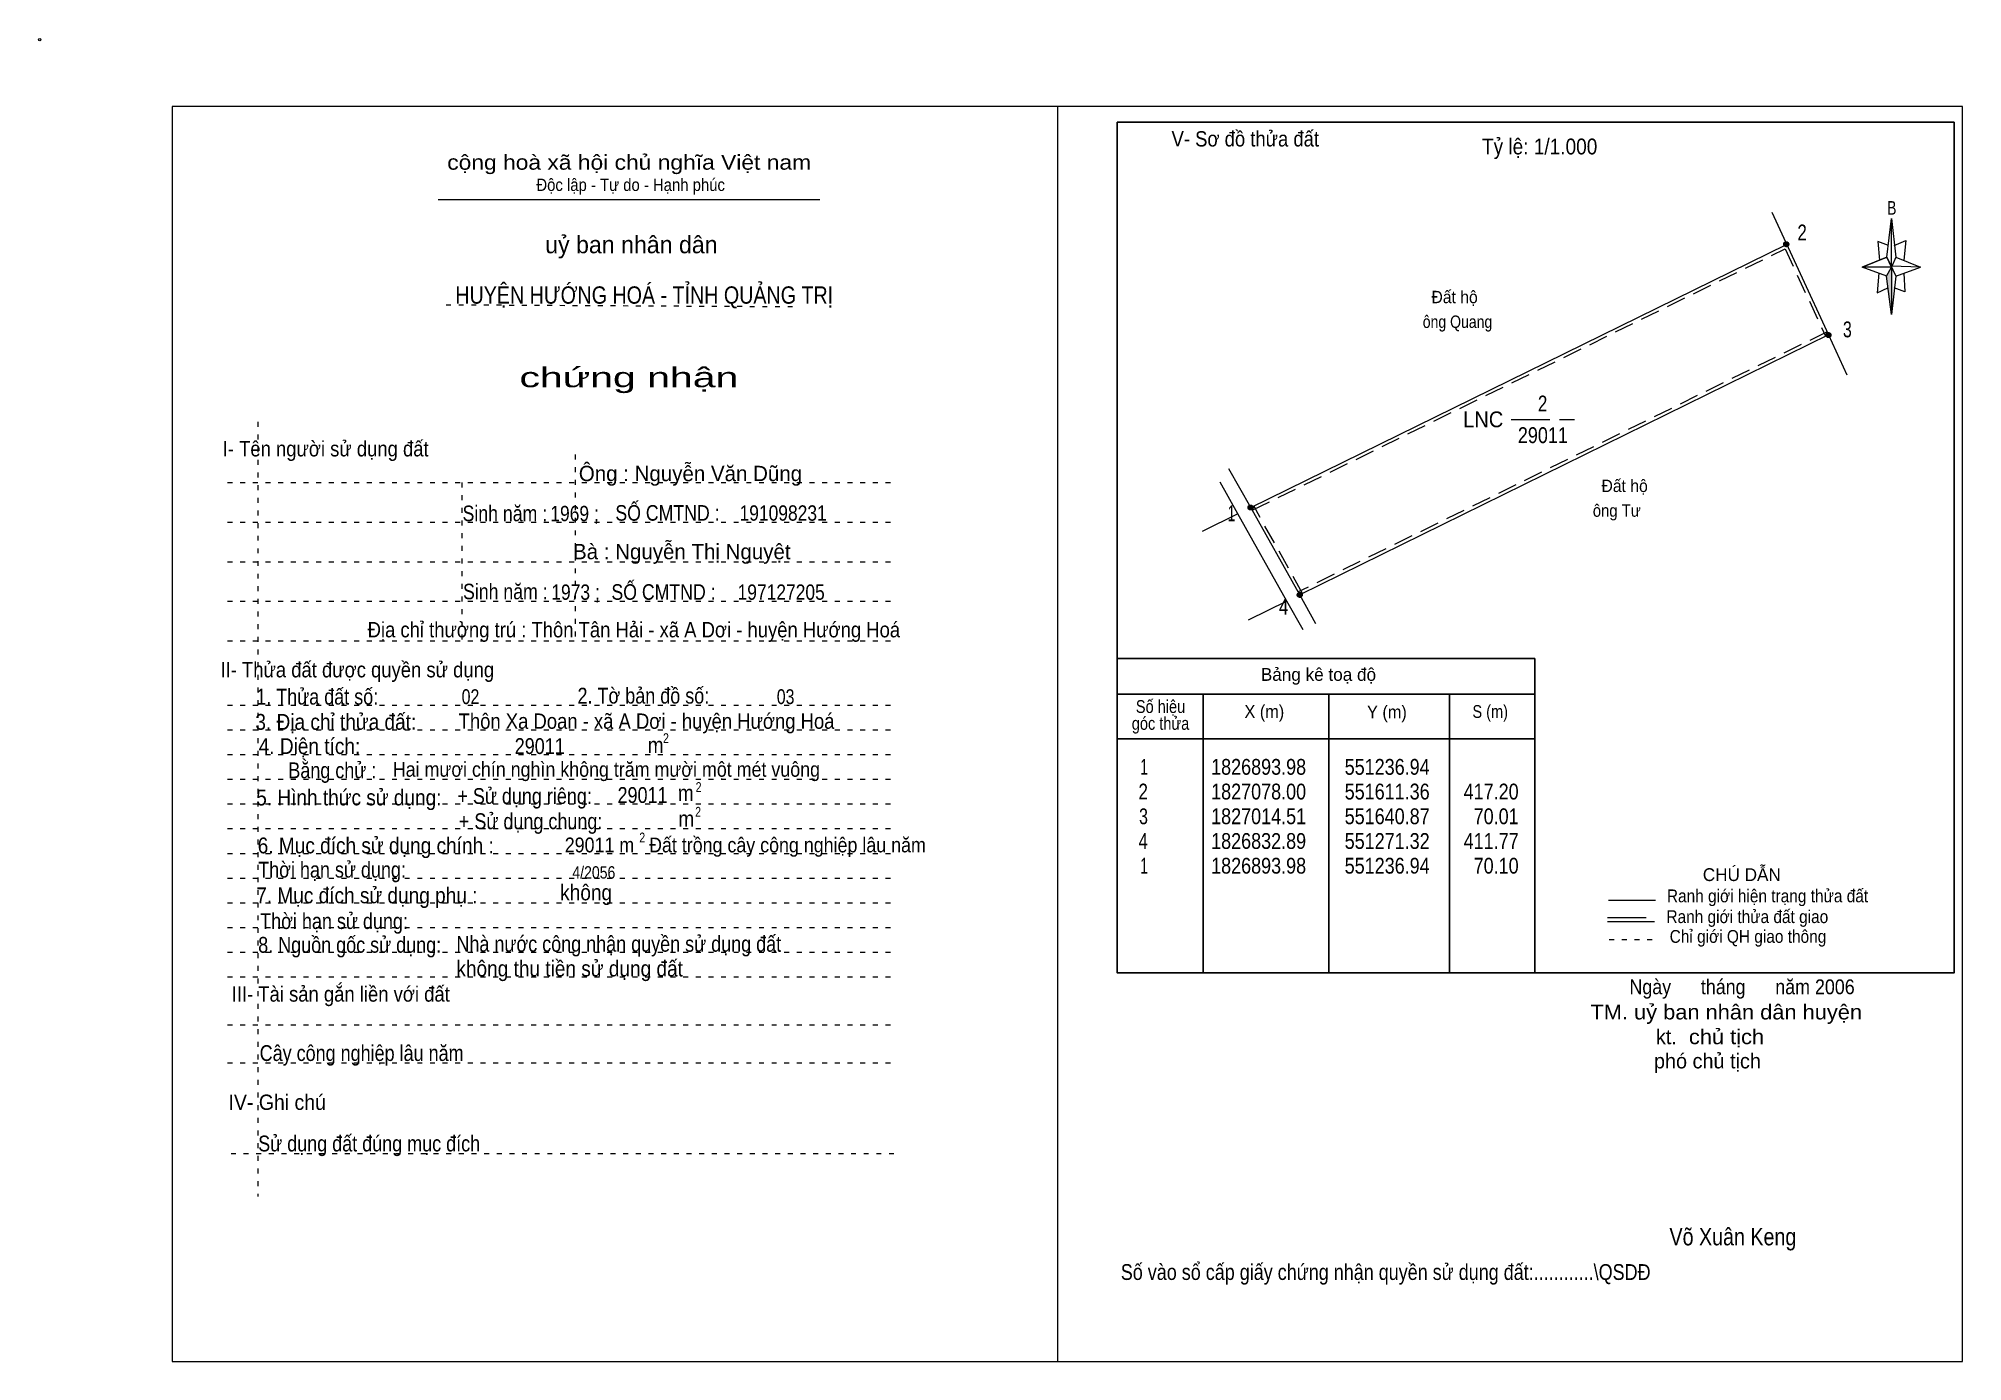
# Model space of a CAD drawing. Header units: centimetres. Extents: x -1.6 to 37.4, y -1.3 to 25.5.
import ezdxf
from ezdxf.enums import TextEntityAlignment as Align

# ---------------------------------------------------------------- set-up
doc = ezdxf.new("R2010")
doc.units = ezdxf.units.CM
doc.header["$LTSCALE"] = 0.13
for name, pattern in [('DOTTED', [1.5, 0.3, -1.2]), ('LONG_DASHED', [7.5, 6, -1.5]), ('MEDIUM_DASHED', [4.5, 3, -1.5])]:
    doc.linetypes.add(name, pattern=pattern)
for name, color, linetype, lineweight in [('1', 7, 'DOTTED', 13), ('10', 7, 'Continuous', 13), ('2', 7, 'Continuous', 25), ('3', 7, 'Continuous', 13), ('30', 7, 'Continuous', 13), ('32', 7, 'LONG_DASHED', 13), ('33', 7, 'LONG_DASHED', 13), ('35', 7, 'Continuous', 13)]:
    doc.layers.add(name, color=color, linetype=linetype, lineweight=lineweight)

msp = doc.modelspace()

# ---------------------------------------------------------------- hatches: boundary and pattern name
at = {"layer": '30'}
msp.add_hatch(color=256, dxfattribs=at).paths.add_polyline_path([(35.91, 20.87), (35.91, 19.91), (35.81, 20.69)])
at = {"layer": '32'}
for points in [[(33.8332, 21.3327, 1), (33.7332, 21.3327, 1)], [(34.6873, 19.4951, 1), (34.5873, 19.4951, 1)], [(22.9963, 16.0065, 1), (22.8963, 16.0065, 1)], [(23.9914, 14.2384, 1), (23.8914, 14.2384, 1)]]:
    msp.add_hatch(color=256, dxfattribs=at).paths.add_polyline_path(points)

# ---------------------------------------------------------------- linework, layer by layer
at = {"layer": '1', "linetype": 'Continuous'}
msp.add_line((6.51, 22.24), (14.23, 22.24), dxfattribs=at)
at = {"layer": '1'}
for p, q in [((6.67, 20.11), (13.82, 20.07)), ((2.86, 17.74), (2.86, 2.07)), ((9.28, 17.08), (9.28, 13.31)), ((2.25, 16.51), (15.75, 16.51)), ((6.99, 16.51), (6.99, 13.31)), ((2.25, 15.71), (15.75, 15.71)), ((2.25, 14.91), (15.75, 14.91)), ((2.25, 14.11), (15.75, 14.11)), ((2.25, 13.31), (15.75, 13.31)), ((2.25, 12.01), (15.75, 12.01)), ((2.25, 11.51), (15.75, 11.51)), ((2.25, 11.01), (15.75, 11.01)), ((2.25, 10.51), (15.75, 10.51)), ((2.25, 10.01), (15.75, 10.01)), ((2.25, 9.51), (15.75, 9.51)), ((2.25, 9.01), (15.75, 9.01)), ((2.25, 8.51), (15.75, 8.51)), ((2.25, 8.01), (15.75, 8.01)), ((2.25, 7.51), (15.75, 7.51)), ((2.25, 7.01), (15.75, 7.01)), ((2.25, 6.51), (15.75, 6.51)), ((2.25, 5.54), (15.75, 5.54)), ((2.25, 4.77), (15.75, 4.77)), ((2.32, 2.94), (15.82, 2.94))]:
    msp.add_line(p, q, dxfattribs=at)
at = {"layer": '10', "linetype": 'MEDIUM_DASHED'}
for p, q in [((34.61, 19.56), (23.91, 14.3)), ((24, 14.27), (23.01, 16.04))]:
    msp.add_line(p, q, dxfattribs=at)
at = {"layer": '10'}
for p, q in [((34.64, 19.5), (35.01, 18.69)), ((22.95, 16.01), (22.51, 16.79)), ((22.69, 15.88), (22.33, 16.52)), ((22.69, 15.88), (21.97, 15.52)), ((23.68, 14.11), (22.69, 15.88)), ((23.68, 14.11), (22.9, 13.73)), ((24.01, 13.53), (23.68, 14.11)), ((24.27, 13.65), (23.94, 14.24))]:
    msp.add_line(p, q, dxfattribs=at)
for points in [[(33.49, 21.98), (34.64, 19.5), (23.94, 14.24)], [(23.94, 14.24), (22.95, 16.01), (33.79, 21.33)]]:
    msp.add_lwpolyline(points, dxfattribs=at)
at = {"layer": '10', "linetype": 'MEDIUM_DASHED'}
msp.add_lwpolyline([(22.98, 15.95), (33.76, 21.24), (34.58, 19.47)], dxfattribs=at)
at = {"layer": '10'}
msp.add_circle((-1.55, 25.47), 0.025, dxfattribs=at)
at = {"layer": '2'}
for p, q in [((20.25, 12.95), (28.7, 12.95)), ((28.7, 6.59), (28.7, 12.95)), ((20.25, 12.23), (28.7, 12.23)), ((21.99, 6.59), (21.99, 12.23)), ((24.53, 10.89), (24.53, 12.23)), ((26.97, 12.23), (26.97, 6.59)), ((20.25, 11.33), (28.7, 11.33))]:
    msp.add_line(p, q, dxfattribs=at)
msp.add_lwpolyline([(37.18, 23.8), (20.25, 23.8), (20.25, 6.59), (37.18, 6.59)], close=True, dxfattribs=at)
msp.add_lwpolyline([(24.53, 6.59), (24.53, 10.39), (24.53, 10.89)], dxfattribs=at)
at = {"layer": '3'}
msp.add_line((19.04, 24.12), (19.04, -1.27), dxfattribs=at)
for points in [[(19.04, 24.12), (1.13, 24.12), (1.13, -1.27), (19.04, -1.27)], [(19.04, -1.27), (37.35, -1.27), (37.35, 24.12), (19.04, 24.12)]]:
    msp.add_lwpolyline(points, dxfattribs=at)
at = {"layer": '30'}
for p, q in [((35.82, 21.07), (35.91, 21.85)), ((36, 21.07), (36.5, 20.87)), ((35.82, 20.69), (35.32, 20.87)), ((36, 20.69), (35.91, 19.91)), ((36.16, 20.75), (36.18, 20.37)), ((36.18, 20.37), (35.97, 20.45))]:
    msp.add_line(p, q, dxfattribs=at)
for points in [[(35.91, 21.85), (36, 21.07), (35.91, 20.87)], [(35.91, 20.87), (35.32, 20.87), (35.82, 21.07), (36, 20.69), (36.5, 20.87), (35.91, 20.89)], [(35.91, 20.87), (35.91, 19.91), (35.81, 20.69)]]:
    msp.add_lwpolyline(points, close=True, dxfattribs=at)
for points in [[(35.97, 21.31), (36.2, 21.41), (36.16, 21.01)], [(35.91, 20.87), (35.82, 21.07), (35.32, 20.87)], [(35.85, 21.31), (35.64, 21.39), (35.67, 21.01)], [(35.66, 20.75), (35.62, 20.35), (35.84, 20.45)], [(35.91, 20.87), (36, 20.69), (36.5, 20.87)]]:
    msp.add_lwpolyline(points, dxfattribs=at)
at = {"layer": '32'}
for centre in [(33.7832, 21.3327), (34.6373, 19.4951), (22.9463, 16.0065), (23.9414, 14.2384)]:
    msp.add_circle(centre, 0.05, dxfattribs=at)
at = {"layer": '33'}
msp.add_line((28.22, 17.79), (29.5, 17.79), dxfattribs=at)
at = {"layer": '35'}
for p, q in [((30.19, 8.06), (31.14, 8.06)), ((30.17, 7.63), (31.12, 7.63))]:
    msp.add_line(p, q, dxfattribs=at)
at = {"layer": '35', "linetype": 'LONG_DASHED'}
msp.add_line((30.17, 7.71), (31.12, 7.71), dxfattribs=at)
at = {"layer": '35', "linetype": 'DOTTED'}
msp.add_line((30.2, 7.27), (31.19, 7.27), dxfattribs=at)

# ---------------------------------------------------------------- texts
at = {"layer": '1'}
for s, height, width, p in [('V- Sơ đồ thửa đất', 0.31, 0.9, (22.84, 23.31)), ('cộng hoà xã hội chủ nghĩa Việt nam', 0.3, 1.15, (10.375, 22.84)), ('Độc lập - Tự do - Hạnh phúc', 0.25, 0.9, (10.405, 22.41)), ('chứng nhận', 0.4, 1.55, (10.37, 18.44)), ('I- Tên người sử dụng đất', 0.31, 0.9, (4.235, 17.04)), ('II- Thửa đất được quyền sử dụng', 0.31, 0.9, (4.875, 12.57)), ('III- Tài sản gắn liền với đất', 0.31, 0.9, (4.54, 6.01)), ('IV- Ghi chú', 0.31, 0.95, (3.255, 3.82))]:
    msp.add_text(s, height=height, dxfattribs=dict(at, width=width)).set_placement(p, align=Align.CENTER)
msp.add_text('uỷ ban nhân dân', height=0.35, dxfattribs=at).set_placement((10.42, 21.15), align=Align.CENTER)
at = {"layer": '10'}
for s, width, p in [('  Đất hộ', 0.95, (26.43, 20.14)), ('ông Quang', 0.85, (26.43, 19.64)), ('  Đất hộ', 0.95, (29.87, 16.32)), ('ông Tư', 0.9, (29.87, 15.82))]:
    msp.add_text(s, height=0.25, dxfattribs=dict(at, width=width)).set_placement(p)
for s, height, p in [('Ông : Nguyễn Văn Dũng', 0.31, (11.615, 16.54)), ('Bà : Nguyễn Thị Nguyệt', 0.31, (11.44, 14.96)), ('kt.  ', 0.3, (31.47, 5.15)), ('phó chủ tịch ', 0.3, (32.245, 4.66))]:
    msp.add_text(s, height=height, dxfattribs=at).set_placement(p, align=Align.CENTER)
for s, height, width, p in [('Sinh năm :', 0.3149, 0.85, (7.86, 15.73)), ('1969 ;', 0.31, 0.85, (9.27, 15.73)), ('SỐ CMTND :', 0.3149, 0.85, (11.15, 15.74)), ('191098231', 0.31, 0.85, (13.49, 15.74)), ('Sinh năm :', 0.3149, 0.85, (7.87, 14.15)), ('1973 ;', 0.31, 0.85, (9.29, 14.14)), ('SỐ CMTND :', 0.3149, 0.85, (11.07, 14.14)), ('197127205', 0.31, 0.85, (13.45, 14.14)), ('Địa chỉ thường trú : Thôn Tân Hải - xã A Dơi - huyện Hướng Hoá', 0.31, 0.9, (10.47, 13.38)), ('02', 0.3, 0.8, (7.165, 12.03)), ('03', 0.3, 0.8, (13.54, 12.03)), (' Thôn Xa Doan - xã A Dơi - huyện Hướng Hoá', 0.31, 0.9, (10.675, 11.53)), ('Hai mươi chín nghìn không trăm mười một mét vuông ', 0.3, 0.9, (9.965, 10.56)), ('29011 m   Đất trồng cây công nghiệp lâu năm ', 0.3, 0.9, (12.775, 9.03)), ('4/2056 ', 0.25, 0.85, (9.7, 8.5)), ('Ngày      tháng      năm 2006', 0.3, 0.9, (32.89, 6.16)), ('TM. uỷ ban nhân dân huyện', 0.3, 1.1, (32.57, 5.65)), ('chủ tịch', 0.3, 1.1, (32.575, 5.15)), ('Võ Xuân Keng ', 0.35, 0.85, (32.76, 1.08))]:
    msp.add_text(s, height=height, dxfattribs=dict(at, width=width)).set_placement(p, align=Align.CENTER)
at = {"layer": '2'}
for s, height, width, p in [('Tỷ lệ: 1/1.000', 0.32, 0.9, (28.795, 23.15)), ('HUYỆN HƯỚNG HOÁ - TỈNH QUẢNG TRỊ', 0.35, 0.85, (10.68, 20.13)), ('Số hiệu', 0.2591, 0.85, (21.125, 11.85)), ('3. Địa chỉ thửa đất:', 0.32, 0.9, (4.44, 11.51)), ('góc thửa', 0.2591, 0.85, (21.125, 11.51)), ('X (m)', 0.2591, 0.95, (23.225, 11.75)), ('Y (m)', 0.2591, 0.95, (25.705, 11.74)), ('S (m)', 0.2591, 0.85, (27.795, 11.75)), ('Số vào sổ cấp giấy chứng nhận quyền sử dụng đất:............\\QSDĐ', 0.32, 0.85, (25.68, 0.38))]:
    msp.add_text(s, height=height, dxfattribs=dict(at, width=width)).set_placement(p, align=Align.CENTER)
msp.add_text('Bảng kê toạ độ', height=0.2591, dxfattribs=at).set_placement((24.32, 12.5), align=Align.CENTER)
for s, height, width, p in [('1. Thửa đất số:', 0.32, 0.85, (2.83, 12.02)), ('2. Tờ bản đồ số:', 0.32, 0.85, (9.33, 12.04)), ('4. Diện tích:', 0.32, 0.9, (2.88, 11.02)), ('29011', 0.32, 0.85, (8.06, 11.02)), ('m', 0.32, 0.9, (10.75, 11.04)), ('2', 0.2, 0.8, (11.06, 11.24)), ('Bằng chử :', 0.32, 0.85, (3.48, 10.53)), ('5. Hình thức sử dụng:', 0.32, 0.9, (2.83, 9.98)), ('+ Sử dụng riêng:', 0.32, 0.85, (6.9, 10.01)), ('29011', 0.32, 0.85, (10.14, 10.03)), ('m', 0.32, 0.9, (11.36, 10.07)), ('2', 0.2, 0.8, (11.72, 10.25)), ('+ Sử dụng chung:', 0.32, 0.85, (6.93, 9.5)), ('m', 0.32, 0.9, (11.37, 9.55)), ('2', 0.2, 0.8, (11.71, 9.75)), ('6. Mục đích sử dụng chính : ', 0.32, 0.9, (2.86, 9.01)), ('2', 0.2, 0.8, (10.58, 9.23)), ('Thời hạn sử dụng: ', 0.32, 0.85, (2.87, 8.52)), ('7. Mục đích sử dụng phụ : ', 0.32, 0.9, (2.83, 8)), ('không', 0.32, 0.9, (8.98, 8.06)), ('Thời hạn sử dụng: ', 0.32, 0.85, (2.91, 7.48)), ('8. Nguồn gốc sử dụng: ', 0.32, 0.85, (2.87, 7)), ('Nhà nước công nhận quyền sử dụng đất ', 0.32, 0.85, (6.88, 7.02)), ('không thu tiền sử dụng đất', 0.32, 0.9, (6.88, 6.52)), ('Cây công nghiệp lâu năm', 0.32, 0.85, (2.9, 4.81)), ('Sử dụng đất đúng mục đích', 0.32, 0.85, (2.87, 2.98))]:
    msp.add_text(s, height=height, dxfattribs=dict(at, width=width)).set_placement(p)
at = {"layer": '30', "width": 0.75}
msp.add_text('B', height=0.2756, dxfattribs=at).set_placement((35.92, 21.93), align=Align.CENTER)
at = {"layer": '30'}
for s, width, p in [('1', 0.65, (20.87, 10.6)), ('1826893.98', 0.85, (24.07, 10.6)), ('551236.94', 0.85, (26.57, 10.6)), ('551236.94', 0.85, (26.57, 10.6)), ('2', 0.8, (20.87, 10.1)), ('1827078.00', 0.85, (24.07, 10.1)), ('551611.36', 0.85, (26.57, 10.1)), ('417.20', 0.85, (28.37, 10.1)), ('3', 0.75, (20.87, 9.6)), ('1827014.51', 0.85, (24.07, 9.6)), ('551640.87', 0.85, (26.57, 9.6)), ('70.01', 0.85, (28.37, 9.6)), ('4', 0.8, (20.87, 9.1)), ('1826832.89', 0.85, (24.07, 9.1)), ('551271.32', 0.85, (26.57, 9.1)), ('411.77', 0.85, (28.37, 9.1)), ('1', 0.65, (20.87, 8.6)), ('1826893.98', 0.85, (24.07, 8.6)), ('551236.94', 0.85, (26.57, 8.6)), ('70.10', 0.85, (28.37, 8.6))]:
    msp.add_text(s, height=0.32, dxfattribs=dict(at, width=width)).set_placement(p, align=Align.RIGHT)
at = {"layer": '32'}
for s, width, p in [('2', 0.8, (34.105, 21.41)), ('3', 0.75, (35.02, 19.45)), ('1', 0.65, (22.56, 15.73)), ('4', 0.8, (23.615, 13.84))]:
    msp.add_text(s, height=0.32, dxfattribs=dict(at, width=width)).set_placement(p, align=Align.CENTER)
at = {"layer": '33', "width": 0.95}
msp.add_text('LNC', height=0.32, dxfattribs=at).set_placement((28.06, 17.63), align=Align.RIGHT)
at = {"layer": '33'}
for s, width, p in [('2', 0.8, (28.855, 17.95)), ('29011', 0.85, (28.86, 17.31))]:
    msp.add_text(s, height=0.32, dxfattribs=dict(at, width=width)).set_placement(p, align=Align.CENTER)
at = {"layer": '35'}
msp.add_text('CHÚ DẪN', height=0.2591, dxfattribs=at).set_placement((32.885, 8.45), align=Align.CENTER)
at = {"layer": '35', "width": 0.9}
for s, p in [('Ranh giới hiện trạng thửa đất', (33.405, 8.02)), ('Ranh giới thửa đất giao ', (33.04, 7.6)), ('Chỉ giới QH giao thông', (33.01, 7.2))]:
    msp.add_text(s, height=0.2591, dxfattribs=at).set_placement(p, align=Align.CENTER)

doc.saveas('drawing.dxf')
